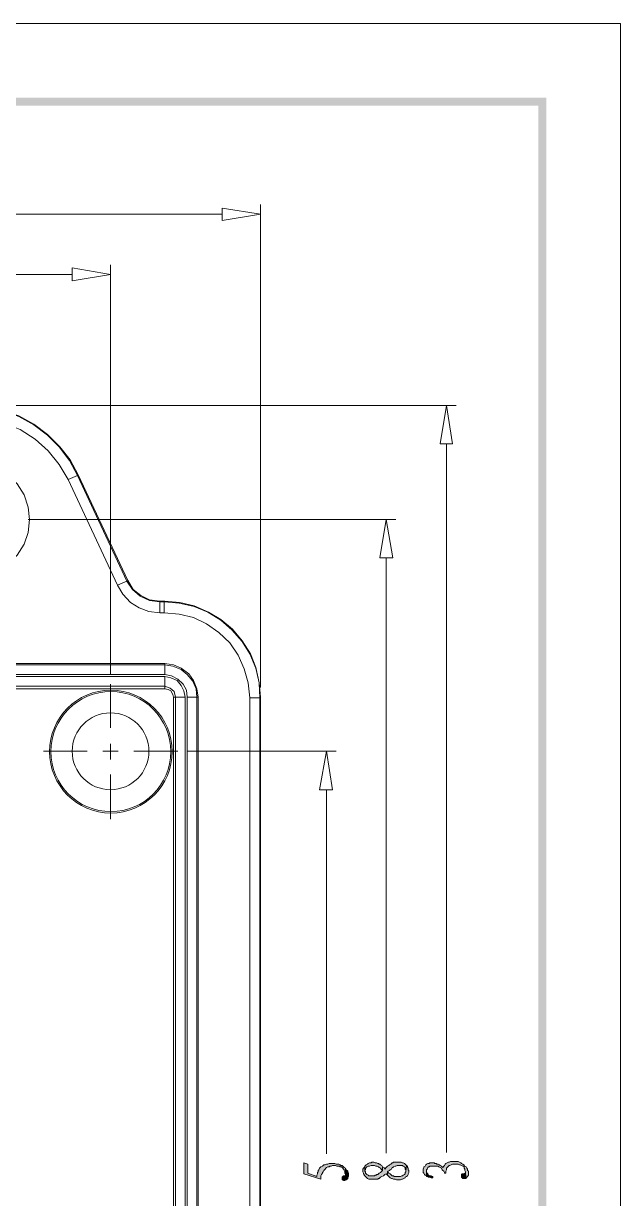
# Model space of a CAD drawing. Header units: millimetres. Extents: x 0 to 282, y 0 to 196.
# Drawn here: x 244.8 to 281.6, y 123.2 to 195.7 of the extents above; entities that cross this region are included whole.
import ezdxf

# ---------------------------------------------------------------- set-up
doc = ezdxf.new("R2010")
doc.units = ezdxf.units.MM

msp = doc.modelspace()

# ---------------------------------------------------------------- hatches: boundary and pattern name
h = msp.add_hatch(color=0)
h.dxf.hatch_style = 2
h.paths.add_polyline_path([(4.572, 191.134894), (5.08, 190.626894), (277.071561, 191.134894)])
h = msp.add_hatch(color=0)
h.dxf.hatch_style = 2
h.paths.add_polyline_path([(5.08, 190.626894), (277.071561, 191.134894), (276.563561, 190.626894)])
h = msp.add_hatch(color=0)
h.dxf.hatch_style = 2
h.paths.add_polyline_path([(277.071561, 191.134894), (276.563561, 190.626894), (277.071561, 4.572)])
h = msp.add_hatch(color=0)
h.dxf.hatch_style = 2
h.paths.add_polyline_path([(276.563561, 190.626894), (277.071561, 4.572), (276.563561, 5.08)])
h = msp.add_hatch(color=42)
h.dxf.hatch_style = 2
h.paths.add_polyline_path([(269.451561, 124.925561), (269.451561, 124.883227), (269.451561, 124.798561), (269.493894, 124.756227), (269.536228, 124.671561), (269.578561, 124.629227), (269.663227, 124.586894), (269.663227, 124.544561), (269.663227, 124.883227), (269.663227, 124.967894), (269.705561, 125.010227), (269.747894, 125.094894), (269.790227, 125.137227), (269.832561, 125.137227), (269.874894, 125.179561), (269.959561, 125.179561), (270.044227, 125.179561), (270.171227, 125.179561), (270.213561, 125.179561), (270.298227, 125.179561), (270.382894, 125.179561), (270.425227, 125.137227), (270.509894, 125.094894), (270.594561, 125.052561), (270.636894, 124.967894), (270.679227, 124.925561), (270.721561, 124.883227), (270.763894, 124.798561), (270.763894, 124.756227), (270.848561, 124.756227), (270.848561, 124.840894), (270.848561, 124.883227), (270.890894, 124.967894), (270.890894, 125.052561), (270.933227, 125.094894), (270.975561, 125.137227), (271.017894, 125.179561), (271.060228, 125.221894), (271.102561, 125.221894), (271.187228, 125.264227), (271.271894, 125.306561), (271.356561, 125.306561), (271.441227, 125.306561), (271.525894, 125.306561), (271.610561, 125.306561), (271.695227, 125.264227), (271.737561, 125.264227), (271.822228, 125.221894), (271.906894, 125.179561), (271.949228, 125.179561), (271.991561, 125.137227), (271.991561, 125.052561), (272.033894, 125.010227), (272.033894, 124.925561), (272.076227, 124.840894), (272.076227, 124.756227), (272.118561, 124.417561), (272.160894, 124.502227), (272.203227, 124.544561), (272.245561, 124.629227), (272.245561, 124.713894), (272.245561, 124.798561), (272.245561, 124.840894), (272.245561, 124.883227), (272.203227, 124.925561), (272.203227, 125.010227), (272.160894, 125.052561), (272.118561, 125.137227), (272.033894, 125.179561), (271.991561, 125.264227), (271.949228, 125.264227), (271.906894, 125.306561), (271.822228, 125.348894), (271.779894, 125.391227), (271.695227, 125.433561), (271.610561, 125.475894), (271.568227, 125.475894), (271.483561, 125.475894), (271.398894, 125.475894), (271.314227, 125.475894), (271.229561, 125.475894), (271.144894, 125.475894), (271.060228, 125.433561), (271.017894, 125.433561), (270.933227, 125.391227), (270.848561, 125.348894), (270.806227, 125.306561), (270.763894, 125.221894), (270.721561, 125.179561), (270.679227, 125.094894), (270.594561, 125.179561), (270.509894, 125.221894), (270.467561, 125.264227), (270.382894, 125.306561), (270.298227, 125.306561), (270.255894, 125.348894), (270.171227, 125.348894), (270.128894, 125.391227), (270.044227, 125.391227), (270.001894, 125.391227), (269.874894, 125.391227), (269.832561, 125.348894), (269.747894, 125.348894), (269.663227, 125.306561), (269.620894, 125.264227), (269.578561, 125.179561), (269.493894, 125.137227), (269.493894, 125.094894), (269.451561, 125.010227)])
h = msp.add_hatch(color=42)
h.dxf.hatch_style = 2
h.paths.add_polyline_path([(262.085561, 125.391227), (262.085561, 124.713894), (263.143894, 124.375227), (263.143894, 124.459894), (263.143894, 124.544561), (263.143894, 124.586894), (263.186227, 124.671561), (263.228561, 124.756227), (263.228561, 124.798561), (263.270894, 124.840894), (263.313227, 124.925561), (263.355561, 124.967894), (263.397894, 125.010227), (263.440227, 125.052561), (263.482561, 125.094894), (263.567228, 125.137227), (263.651894, 125.137227), (263.694228, 125.179561), (263.778894, 125.179561), (263.863561, 125.221894), (263.948227, 125.221894), (264.032894, 125.221894), (264.117561, 125.179561), (264.202227, 125.179561), (264.286894, 125.179561), (264.329228, 125.137227), (264.413894, 125.137227), (264.456227, 125.094894), (264.498561, 125.052561), (264.540894, 125.010227), (264.583227, 124.967894), (264.583227, 124.925561), (264.625561, 124.840894), (264.625561, 124.756227), (264.667894, 124.713894), (264.667894, 124.586894), (264.667894, 125.052561), (264.583227, 125.094894), (264.540894, 125.137227), (264.498561, 125.179561), (264.456227, 125.221894), (264.371561, 125.221894), (264.329228, 125.264227), (264.244561, 125.306561), (264.159894, 125.306561), (264.075227, 125.306561), (263.990561, 125.348894), (263.905894, 125.348894), (263.821227, 125.348894), (263.736561, 125.348894), (263.651894, 125.348894), (263.567228, 125.306561), (263.482561, 125.306561), (263.397894, 125.264227), (263.313227, 125.264227), (263.270894, 125.221894), (263.228561, 125.179561), (263.143894, 125.137227), (263.101561, 125.094894), (263.059227, 125.052561), (263.016894, 124.967894), (262.974561, 124.925561), (262.974561, 124.840894), (262.932227, 124.798561), (262.932227, 124.713894), (262.889894, 124.629227), (262.889894, 124.544561), (262.339561, 124.756227), (262.339561, 125.306561)])
h = msp.add_hatch(color=42)
h.dxf.hatch_style = 2
h.paths.add_polyline_path([(264.456227, 124.417561), (264.456227, 124.375227), (264.456227, 124.332894), (264.540894, 124.290561), (264.583227, 124.290561), (264.625561, 124.290561), (264.710227, 124.332894), (264.752561, 124.375227), (264.794894, 124.417561), (264.794894, 124.459894), (264.837227, 124.544561), (264.837227, 124.629227), (264.837227, 124.713894), (264.837227, 124.756227), (264.794894, 124.798561), (264.794894, 124.883227), (264.752561, 124.925561), (264.710227, 124.967894), (264.667894, 125.052561), (264.667894, 124.586894), (264.540894, 124.586894), (264.498561, 124.544561), (264.456227, 124.502227)])
h = msp.add_hatch(color=42)
h.dxf.hatch_style = 2
h.paths.add_polyline_path([(265.726227, 124.925561), (265.726227, 124.840894), (265.768561, 124.756227), (265.768561, 124.713894), (265.810894, 124.671561), (265.810894, 124.629227), (265.895561, 124.544561), (265.937894, 124.502227), (265.980227, 124.459894), (266.022561, 124.417561), (266.107227, 124.375227), (266.191894, 124.375227), (266.234227, 124.375227), (266.318894, 124.375227), (266.403561, 124.375227), (266.488227, 124.375227), (266.572894, 124.375227), (266.657561, 124.375227), (266.699894, 124.417561), (266.742228, 124.417561), (266.784561, 124.459894), (266.826894, 124.502227), (266.911561, 124.544561), (266.996227, 124.586894), (267.080894, 124.671561), (267.165561, 124.713894), (267.207894, 124.671561), (267.250227, 124.629227), (267.250227, 124.840894), (267.292561, 124.883227), (267.377227, 124.925561), (267.419561, 124.967894), (267.504227, 125.010227), (267.546561, 125.094894), (267.588894, 125.094894), (267.631227, 125.137227), (267.715894, 125.179561), (267.758227, 125.179561), (267.842894, 125.221894), (267.927561, 125.221894), (268.012227, 125.221894), (268.096894, 125.221894), (268.181561, 125.221894), (268.223894, 125.179561), (268.308561, 125.137227), (268.350894, 125.094894), (268.350894, 125.010227), (268.393227, 124.967894), (268.393227, 124.883227), (268.435561, 125.221894), (268.393227, 125.264227), (268.350894, 125.306561), (268.308561, 125.348894), (268.223894, 125.391227), (268.181561, 125.391227), (268.096894, 125.433561), (268.012227, 125.433561), (267.927561, 125.433561), (267.885227, 125.433561), (267.800561, 125.433561), (267.715894, 125.433561), (267.631227, 125.433561), (267.588894, 125.391227), (267.546561, 125.391227), (267.504227, 125.348894), (267.461894, 125.306561), (267.377227, 125.264227), (267.334894, 125.221894), (267.250227, 125.179561), (267.165561, 125.094894), (267.080894, 125.010227), (267.038561, 125.094894), (266.953894, 125.137227), (266.953894, 124.925561), (266.911561, 124.883227), (266.826894, 124.798561), (266.742228, 124.756227), (266.699894, 124.713894), (266.657561, 124.671561), (266.572894, 124.671561), (266.572894, 124.629227), (266.488227, 124.629227), (266.445894, 124.586894), (266.361227, 124.586894), (266.276561, 124.586894), (266.191894, 124.586894), (266.107227, 124.586894), (266.064894, 124.629227), (265.980227, 124.671561), (265.937894, 124.713894), (265.895561, 124.756227), (265.895561, 124.840894), (265.853228, 124.883227), (265.853228, 125.179561), (265.810894, 125.094894), (265.768561, 125.052561), (265.726227, 125.010227), (265.726227, 124.967894)])
h = msp.add_hatch(color=42)
h.dxf.hatch_style = 2
h.paths.add_polyline_path([(265.853228, 125.179561), (265.853228, 124.883227), (265.895561, 124.967894), (265.895561, 125.010227), (265.937894, 125.094894), (265.980227, 125.137227), (266.064894, 125.179561), (266.149561, 125.179561), (266.234227, 125.221894), (266.318894, 125.221894), (266.361227, 125.221894), (266.445894, 125.221894), (266.530561, 125.179561), (266.572894, 125.179561), (266.615228, 125.179561), (266.699894, 125.137227), (266.742228, 125.094894), (266.826894, 125.052561), (266.869227, 125.010227), (266.953894, 124.925561), (266.953894, 125.137227), (266.911561, 125.221894), (266.826894, 125.264227), (266.784561, 125.306561), (266.742228, 125.306561), (266.699894, 125.348894), (266.657561, 125.348894), (266.572894, 125.391227), (266.488227, 125.391227), (266.403561, 125.433561), (266.318894, 125.433561), (266.276561, 125.433561), (266.234227, 125.391227), (266.149561, 125.391227), (266.064894, 125.348894), (266.022561, 125.306561), (265.937894, 125.264227), (265.895561, 125.221894)])
h = msp.add_hatch(color=42)
h.dxf.hatch_style = 2
h.paths.add_polyline_path([(267.250227, 124.629227), (267.334894, 124.544561), (267.377227, 124.502227), (267.419561, 124.459894), (267.504227, 124.417561), (267.546561, 124.417561), (267.631227, 124.375227), (267.715894, 124.375227), (267.800561, 124.332894), (267.842894, 124.332894), (267.927561, 124.332894), (267.969894, 124.332894), (268.054561, 124.332894), (268.139227, 124.375227), (268.181561, 124.375227), (268.266227, 124.417561), (268.350894, 124.459894), (268.350894, 124.502227), (268.435561, 124.544561), (268.477894, 124.586894), (268.520227, 124.671561), (268.520227, 124.713894), (268.562561, 124.798561), (268.562561, 124.840894), (268.562561, 124.925561), (268.520227, 124.967894), (268.520227, 125.052561), (268.477894, 125.094894), (268.477894, 125.179561), (268.435561, 125.221894), (268.393227, 124.883227), (268.393227, 124.840894), (268.350894, 124.798561), (268.350894, 124.713894), (268.308561, 124.671561), (268.223894, 124.629227), (268.181561, 124.586894), (268.139227, 124.586894), (268.054561, 124.544561), (267.969894, 124.544561), (267.885227, 124.544561), (267.842894, 124.544561), (267.758227, 124.544561), (267.673561, 124.544561), (267.631227, 124.586894), (267.588894, 124.586894), (267.546561, 124.586894), (267.504227, 124.629227), (267.419561, 124.713894), (267.334894, 124.756227), (267.250227, 124.840894)])
h = msp.add_hatch(color=42)
h.dxf.hatch_style = 2
h.paths.add_polyline_path([(269.663227, 124.544561), (269.747894, 124.544561), (269.790227, 124.502227), (269.874894, 124.502227), (269.959561, 124.459894), (270.044227, 124.459894), (270.044227, 124.544561), (269.959561, 124.586894), (269.874894, 124.586894), (269.790227, 124.629227), (269.747894, 124.671561), (269.747894, 124.713894), (269.705561, 124.756227), (269.663227, 124.798561), (269.663227, 124.883227)])
h = msp.add_hatch(color=42)
h.dxf.hatch_style = 2
h.paths.add_polyline_path([(271.822228, 124.544561), (271.822228, 124.502227), (271.864561, 124.459894), (271.906894, 124.417561), (271.991561, 124.417561), (272.033894, 124.417561), (272.118561, 124.417561), (272.076227, 124.756227), (272.033894, 124.756227), (271.949228, 124.713894), (271.864561, 124.713894), (271.822228, 124.671561), (271.822228, 124.629227)])

# ---------------------------------------------------------------- linework, layer by layer
at = {"color": 0, "lineweight": 0}
msp.add_lwpolyline([(0, 0), (281.643667, 0), (281.643667, 195.707), (0, 195.707)], close=True, dxfattribs=at)
at = {"color": 3, "lineweight": 0}
for points in [[(257.047894, 184.319227), (259.418561, 183.938227), (257.047894, 183.557227)], [(247.776894, 180.636227), (250.147561, 180.212894), (247.776894, 179.831894)], [(270.509894, 169.756561), (270.890894, 172.127228), (271.271894, 169.756561)], [(266.784561, 162.729227), (267.165561, 165.099894), (267.588894, 162.729227)], [(263.059227, 148.420561), (263.482561, 150.791227), (263.863561, 148.420561)]]:
    msp.add_lwpolyline(points, close=True, dxfattribs=at)
at = {"color": 131, "lineweight": 0}
for points in [[(259.418561, 154.728227), (259.418561, 184.530894)], [(250.147561, 155.532561), (250.147561, 180.805561)], [(242.019561, 172.127228), (271.483561, 172.127228)], [(245.067561, 165.099894), (267.758227, 165.099894)], [(254.888894, 150.791227), (264.075227, 150.791227)]]:
    msp.add_lwpolyline(points, dxfattribs=at)
at = {"color": 3, "lineweight": 0}
for points in [[(257.047894, 183.938227), (234.695894, 183.938227)], [(247.776894, 180.212894), (236.516227, 180.212894)], [(270.890894, 169.756561), (270.890894, 126.026228)], [(267.165561, 162.729227), (267.165561, 125.983894)], [(263.482561, 148.420561), (263.482561, 125.941561)]]:
    msp.add_lwpolyline(points, dxfattribs=at)
at = {"color": 0, "lineweight": 0}
for points in [[(248.115561, 167.809227), (247.607561, 168.740561), (246.972561, 169.587227), (246.252894, 170.306894), (245.406227, 170.941894), (244.474894, 171.449894), (243.501228, 171.830894), (242.442894, 172.042561), (241.426894, 172.127228)], [(248.157894, 167.851561), (247.649894, 168.782894), (247.014894, 169.587227), (246.252894, 170.349227), (245.406227, 170.984227), (244.474894, 171.492227), (243.501228, 171.830894), (242.485227, 172.042561), (241.426894, 172.127228)], [(247.522894, 167.555227), (246.972561, 168.486561), (246.295227, 169.333227), (245.490894, 170.052894), (244.559561, 170.645561), (243.543561, 171.068894), (242.485227, 171.365227), (241.426894, 171.449894)], [(241.638561, 161.543894), (242.400561, 161.628561), (243.162561, 161.924894), (243.839894, 162.348227), (244.390227, 162.898561), (244.813561, 163.575894), (245.067561, 164.295561), (245.152227, 165.099894), (245.067561, 165.861894), (244.813561, 166.623894), (244.390227, 167.301227), (243.839894, 167.851561), (243.162561, 168.274894), (242.400561, 168.528894), (241.638561, 168.613561)], [(247.522894, 167.555227), (248.115561, 167.809227)], [(250.570894, 161.035894), (247.522894, 167.555227)], [(248.115561, 167.809227), (248.157894, 167.851561)], [(251.163561, 161.289894), (248.115561, 167.809227)], [(248.157894, 167.851561), (251.205894, 161.332227)], [(250.570894, 161.035894), (251.163561, 161.289894)], [(250.570894, 161.035894), (250.909561, 160.485561), (251.375227, 159.977561), (251.925561, 159.638894), (252.518227, 159.427227), (253.195561, 159.342561)], [(251.163561, 161.289894), (251.205894, 161.332227)], [(251.163561, 161.289894), (251.502227, 160.781894), (251.967894, 160.358561), (252.560561, 160.104561), (253.195561, 160.019894)], [(251.205894, 161.332227), (251.248227, 161.332227)], [(251.205894, 161.332227), (251.544561, 160.781894), (252.010227, 160.400894), (252.560561, 160.146894), (253.195561, 160.062227)], [(253.195561, 160.062227), (253.237894, 160.062227)], [(253.195561, 160.062227), (253.491894, 160.062227)], [(253.195561, 160.019894), (253.195561, 160.062227)], [(253.449561, 160.019894), (253.195561, 160.019894)], [(253.195561, 159.342561), (253.195561, 160.019894)], [(253.491894, 160.062227), (253.449561, 160.019894)], [(259.376227, 154.093227), (259.333894, 155.024561), (259.122227, 155.913561), (258.741227, 156.802561), (258.275561, 157.564561), (257.640561, 158.284227), (256.963227, 158.876894), (256.158894, 159.384894), (255.312228, 159.723561), (254.380894, 159.935228), (253.449561, 160.019894)], [(253.449561, 159.342561), (253.449561, 160.019894)], [(259.418561, 154.135561), (259.333894, 155.024561), (259.122227, 155.955894), (258.783561, 156.802561), (258.275561, 157.606894), (257.682894, 158.326561), (256.963227, 158.919227), (256.201228, 159.384894), (255.312228, 159.765894), (254.423227, 159.977561), (253.491894, 160.062227)], [(253.449561, 159.342561), (253.195561, 159.342561)], [(258.741227, 154.093227), (258.656561, 155.024561), (258.402561, 155.871227), (258.021561, 156.717894), (257.513561, 157.479894), (256.836227, 158.114894), (256.074228, 158.665227), (255.269894, 159.046227), (254.380894, 159.257894), (253.449561, 159.342561)], [(211.962894, 156.209894), (253.491894, 156.209894)], [(253.491894, 156.125227), (211.962894, 156.125227)], [(255.566227, 154.135561), (255.481561, 154.643561), (255.269894, 155.151561), (254.973561, 155.574894), (254.507894, 155.913561), (254.042227, 156.125227), (253.491894, 156.209894)], [(253.491894, 156.209894), (253.491894, 155.532561)], [(255.481561, 154.135561), (255.439227, 154.643561), (255.227561, 155.109227), (254.888894, 155.532561), (254.507894, 155.828894), (253.999894, 156.040561), (253.491894, 156.125227)], [(253.491894, 155.532561), (211.962894, 155.532561)], [(211.962894, 155.405561), (253.491894, 155.405561)], [(254.888894, 154.135561), (254.846561, 154.558894), (254.634894, 154.939894), (254.296227, 155.236227), (253.915227, 155.447894), (253.491894, 155.532561)], [(254.761894, 154.135561), (254.677227, 154.516561), (254.507894, 154.855227), (254.253894, 155.151561), (253.872894, 155.320894), (253.491894, 155.405561)], [(253.491894, 155.405561), (253.491894, 154.643561)], [(211.962894, 154.812894), (253.491894, 154.812894)], [(253.491894, 154.643561), (211.962894, 154.643561)], [(254.169227, 154.135561), (254.084561, 154.474227), (253.830561, 154.685894), (253.491894, 154.812894)], [(254.042227, 154.135561), (253.999894, 154.304894), (253.872894, 154.516561), (253.703561, 154.601227), (253.491894, 154.643561)], [(254.761894, 154.135561), (254.042227, 154.135561)], [(254.042227, 90.339227), (254.042227, 154.135561)], [(254.169227, 154.135561), (254.169227, 90.339227)], [(254.761894, 154.135561), (254.761894, 90.339227)], [(255.566227, 154.135561), (254.888894, 154.135561)], [(254.888894, 90.339227), (254.888894, 154.135561)], [(255.481561, 90.339227), (255.481561, 154.135561)], [(255.566227, 154.135561), (255.566227, 90.339227)], [(258.741227, 154.093227), (259.376227, 154.093227)], [(258.741227, 90.381561), (258.741227, 154.093227)], [(259.418561, 154.135561), (259.376227, 154.093227)], [(259.376227, 90.381561), (259.376227, 154.093227)], [(259.418561, 154.135561), (259.418561, 90.339227)]]:
    msp.add_lwpolyline(points, dxfattribs=at)
at = {"color": 1, "lineweight": 0}
for points in [[(250.147561, 152.230561), (250.147561, 154.939894)], [(250.147561, 150.283227), (250.147561, 151.256894)], [(245.998894, 150.791227), (248.708227, 150.791227)], [(249.681894, 150.791227), (250.613227, 150.791227)], [(251.586894, 150.791227), (254.296227, 150.791227)], [(250.147561, 146.600227), (250.147561, 149.351894)]]:
    msp.add_lwpolyline(points, dxfattribs=at)
at = {"color": 42, "lineweight": 0}
for points in [[(269.451561, 124.925561), (269.451561, 124.883227), (269.451561, 124.798561), (269.493894, 124.756227), (269.536228, 124.671561), (269.578561, 124.629227), (269.663227, 124.586894), (269.663227, 124.544561), (269.663227, 124.883227), (269.663227, 124.967894), (269.705561, 125.010227), (269.747894, 125.094894), (269.790227, 125.137227), (269.832561, 125.137227), (269.874894, 125.179561), (269.959561, 125.179561), (270.044227, 125.179561), (270.171227, 125.179561), (270.213561, 125.179561), (270.298227, 125.179561), (270.382894, 125.179561), (270.425227, 125.137227), (270.509894, 125.094894), (270.594561, 125.052561), (270.636894, 124.967894), (270.679227, 124.925561), (270.721561, 124.883227), (270.763894, 124.798561), (270.763894, 124.756227), (270.848561, 124.756227), (270.848561, 124.840894), (270.848561, 124.883227), (270.890894, 124.967894), (270.890894, 125.052561), (270.933227, 125.094894), (270.975561, 125.137227), (271.017894, 125.179561), (271.060228, 125.221894), (271.102561, 125.221894), (271.187228, 125.264227), (271.271894, 125.306561), (271.356561, 125.306561), (271.441227, 125.306561), (271.525894, 125.306561), (271.610561, 125.306561), (271.695227, 125.264227), (271.737561, 125.264227), (271.822228, 125.221894), (271.906894, 125.179561), (271.949228, 125.179561), (271.991561, 125.137227), (271.991561, 125.052561), (272.033894, 125.010227), (272.033894, 124.925561), (272.076227, 124.840894), (272.076227, 124.756227), (272.118561, 124.417561), (272.160894, 124.502227), (272.203227, 124.544561), (272.245561, 124.629227), (272.245561, 124.713894), (272.245561, 124.798561), (272.245561, 124.840894), (272.245561, 124.883227), (272.203227, 124.925561), (272.203227, 125.010227), (272.160894, 125.052561), (272.118561, 125.137227), (272.033894, 125.179561), (271.991561, 125.264227), (271.949228, 125.264227), (271.906894, 125.306561), (271.822228, 125.348894), (271.779894, 125.391227), (271.695227, 125.433561), (271.610561, 125.475894), (271.568227, 125.475894), (271.483561, 125.475894), (271.398894, 125.475894), (271.314227, 125.475894), (271.229561, 125.475894), (271.144894, 125.475894), (271.060228, 125.433561), (271.017894, 125.433561), (270.933227, 125.391227), (270.848561, 125.348894), (270.806227, 125.306561), (270.763894, 125.221894), (270.721561, 125.179561), (270.679227, 125.094894), (270.594561, 125.179561), (270.509894, 125.221894), (270.467561, 125.264227), (270.382894, 125.306561), (270.298227, 125.306561), (270.255894, 125.348894), (270.171227, 125.348894), (270.128894, 125.391227), (270.044227, 125.391227), (270.001894, 125.391227), (269.874894, 125.391227), (269.832561, 125.348894), (269.747894, 125.348894), (269.663227, 125.306561), (269.620894, 125.264227), (269.578561, 125.179561), (269.493894, 125.137227), (269.493894, 125.094894), (269.451561, 125.010227)], [(262.085561, 125.391227), (262.085561, 124.713894), (263.143894, 124.375227), (263.143894, 124.459894), (263.143894, 124.544561), (263.143894, 124.586894), (263.186227, 124.671561), (263.228561, 124.756227), (263.228561, 124.798561), (263.270894, 124.840894), (263.313227, 124.925561), (263.355561, 124.967894), (263.397894, 125.010227), (263.440227, 125.052561), (263.482561, 125.094894), (263.567228, 125.137227), (263.651894, 125.137227), (263.694228, 125.179561), (263.778894, 125.179561), (263.863561, 125.221894), (263.948227, 125.221894), (264.032894, 125.221894), (264.117561, 125.179561), (264.202227, 125.179561), (264.286894, 125.179561), (264.329228, 125.137227), (264.413894, 125.137227), (264.456227, 125.094894), (264.498561, 125.052561), (264.540894, 125.010227), (264.583227, 124.967894), (264.583227, 124.925561), (264.625561, 124.840894), (264.625561, 124.756227), (264.667894, 124.713894), (264.667894, 124.586894), (264.667894, 125.052561), (264.583227, 125.094894), (264.540894, 125.137227), (264.498561, 125.179561), (264.456227, 125.221894), (264.371561, 125.221894), (264.329228, 125.264227), (264.244561, 125.306561), (264.159894, 125.306561), (264.075227, 125.306561), (263.990561, 125.348894), (263.905894, 125.348894), (263.821227, 125.348894), (263.736561, 125.348894), (263.651894, 125.348894), (263.567228, 125.306561), (263.482561, 125.306561), (263.397894, 125.264227), (263.313227, 125.264227), (263.270894, 125.221894), (263.228561, 125.179561), (263.143894, 125.137227), (263.101561, 125.094894), (263.059227, 125.052561), (263.016894, 124.967894), (262.974561, 124.925561), (262.974561, 124.840894), (262.932227, 124.798561), (262.932227, 124.713894), (262.889894, 124.629227), (262.889894, 124.544561), (262.339561, 124.756227), (262.339561, 125.306561)], [(264.456227, 124.417561), (264.456227, 124.375227), (264.456227, 124.332894), (264.540894, 124.290561), (264.583227, 124.290561), (264.625561, 124.290561), (264.710227, 124.332894), (264.752561, 124.375227), (264.794894, 124.417561), (264.794894, 124.459894), (264.837227, 124.544561), (264.837227, 124.629227), (264.837227, 124.713894), (264.837227, 124.756227), (264.794894, 124.798561), (264.794894, 124.883227), (264.752561, 124.925561), (264.710227, 124.967894), (264.667894, 125.052561), (264.667894, 124.586894), (264.540894, 124.586894), (264.498561, 124.544561), (264.456227, 124.502227)], [(265.726227, 124.925561), (265.726227, 124.840894), (265.768561, 124.756227), (265.768561, 124.713894), (265.810894, 124.671561), (265.810894, 124.629227), (265.895561, 124.544561), (265.937894, 124.502227), (265.980227, 124.459894), (266.022561, 124.417561), (266.107227, 124.375227), (266.191894, 124.375227), (266.234227, 124.375227), (266.318894, 124.375227), (266.403561, 124.375227), (266.488227, 124.375227), (266.572894, 124.375227), (266.657561, 124.375227), (266.699894, 124.417561), (266.742228, 124.417561), (266.784561, 124.459894), (266.826894, 124.502227), (266.911561, 124.544561), (266.996227, 124.586894), (267.080894, 124.671561), (267.165561, 124.713894), (267.207894, 124.671561), (267.250227, 124.629227), (267.250227, 124.840894), (267.292561, 124.883227), (267.377227, 124.925561), (267.419561, 124.967894), (267.504227, 125.010227), (267.546561, 125.094894), (267.588894, 125.094894), (267.631227, 125.137227), (267.715894, 125.179561), (267.758227, 125.179561), (267.842894, 125.221894), (267.927561, 125.221894), (268.012227, 125.221894), (268.096894, 125.221894), (268.181561, 125.221894), (268.223894, 125.179561), (268.308561, 125.137227), (268.350894, 125.094894), (268.350894, 125.010227), (268.393227, 124.967894), (268.393227, 124.883227), (268.435561, 125.221894), (268.393227, 125.264227), (268.350894, 125.306561), (268.308561, 125.348894), (268.223894, 125.391227), (268.181561, 125.391227), (268.096894, 125.433561), (268.012227, 125.433561), (267.927561, 125.433561), (267.885227, 125.433561), (267.800561, 125.433561), (267.715894, 125.433561), (267.631227, 125.433561), (267.588894, 125.391227), (267.546561, 125.391227), (267.504227, 125.348894), (267.461894, 125.306561), (267.377227, 125.264227), (267.334894, 125.221894), (267.250227, 125.179561), (267.165561, 125.094894), (267.080894, 125.010227), (267.038561, 125.094894), (266.953894, 125.137227), (266.953894, 124.925561), (266.911561, 124.883227), (266.826894, 124.798561), (266.742228, 124.756227), (266.699894, 124.713894), (266.657561, 124.671561), (266.572894, 124.671561), (266.572894, 124.629227), (266.488227, 124.629227), (266.445894, 124.586894), (266.361227, 124.586894), (266.276561, 124.586894), (266.191894, 124.586894), (266.107227, 124.586894), (266.064894, 124.629227), (265.980227, 124.671561), (265.937894, 124.713894), (265.895561, 124.756227), (265.895561, 124.840894), (265.853228, 124.883227), (265.853228, 125.179561), (265.810894, 125.094894), (265.768561, 125.052561), (265.726227, 125.010227), (265.726227, 124.967894)], [(265.853228, 125.179561), (265.853228, 124.883227), (265.895561, 124.967894), (265.895561, 125.010227), (265.937894, 125.094894), (265.980227, 125.137227), (266.064894, 125.179561), (266.149561, 125.179561), (266.234227, 125.221894), (266.318894, 125.221894), (266.361227, 125.221894), (266.445894, 125.221894), (266.530561, 125.179561), (266.572894, 125.179561), (266.615228, 125.179561), (266.699894, 125.137227), (266.742228, 125.094894), (266.826894, 125.052561), (266.869227, 125.010227), (266.953894, 124.925561), (266.953894, 125.137227), (266.911561, 125.221894), (266.826894, 125.264227), (266.784561, 125.306561), (266.742228, 125.306561), (266.699894, 125.348894), (266.657561, 125.348894), (266.572894, 125.391227), (266.488227, 125.391227), (266.403561, 125.433561), (266.318894, 125.433561), (266.276561, 125.433561), (266.234227, 125.391227), (266.149561, 125.391227), (266.064894, 125.348894), (266.022561, 125.306561), (265.937894, 125.264227), (265.895561, 125.221894)], [(267.250227, 124.629227), (267.334894, 124.544561), (267.377227, 124.502227), (267.419561, 124.459894), (267.504227, 124.417561), (267.546561, 124.417561), (267.631227, 124.375227), (267.715894, 124.375227), (267.800561, 124.332894), (267.842894, 124.332894), (267.927561, 124.332894), (267.969894, 124.332894), (268.054561, 124.332894), (268.139227, 124.375227), (268.181561, 124.375227), (268.266227, 124.417561), (268.350894, 124.459894), (268.350894, 124.502227), (268.435561, 124.544561), (268.477894, 124.586894), (268.520227, 124.671561), (268.520227, 124.713894), (268.562561, 124.798561), (268.562561, 124.840894), (268.562561, 124.925561), (268.520227, 124.967894), (268.520227, 125.052561), (268.477894, 125.094894), (268.477894, 125.179561), (268.435561, 125.221894), (268.393227, 124.883227), (268.393227, 124.840894), (268.350894, 124.798561), (268.350894, 124.713894), (268.308561, 124.671561), (268.223894, 124.629227), (268.181561, 124.586894), (268.139227, 124.586894), (268.054561, 124.544561), (267.969894, 124.544561), (267.885227, 124.544561), (267.842894, 124.544561), (267.758227, 124.544561), (267.673561, 124.544561), (267.631227, 124.586894), (267.588894, 124.586894), (267.546561, 124.586894), (267.504227, 124.629227), (267.419561, 124.713894), (267.334894, 124.756227), (267.250227, 124.840894)], [(269.663227, 124.544561), (269.747894, 124.544561), (269.790227, 124.502227), (269.874894, 124.502227), (269.959561, 124.459894), (270.044227, 124.459894), (270.044227, 124.544561), (269.959561, 124.586894), (269.874894, 124.586894), (269.790227, 124.629227), (269.747894, 124.671561), (269.747894, 124.713894), (269.705561, 124.756227), (269.663227, 124.798561), (269.663227, 124.883227)], [(271.822228, 124.544561), (271.822228, 124.502227), (271.864561, 124.459894), (271.906894, 124.417561), (271.991561, 124.417561), (272.033894, 124.417561), (272.118561, 124.417561), (272.076227, 124.756227), (272.033894, 124.756227), (271.949228, 124.713894), (271.864561, 124.713894), (271.822228, 124.671561), (271.822228, 124.629227)]]:
    msp.add_lwpolyline(points, close=True, dxfattribs=at)
at = {"color": 0, "lineweight": 0}
for centre, radius in [((250.168727, 150.770061), 3.788833), ((250.168727, 150.770061), 3.704167), ((250.147561, 150.791227), 2.370667)]:
    msp.add_circle(centre, radius, dxfattribs=at)

doc.saveas('drawing.dxf')
